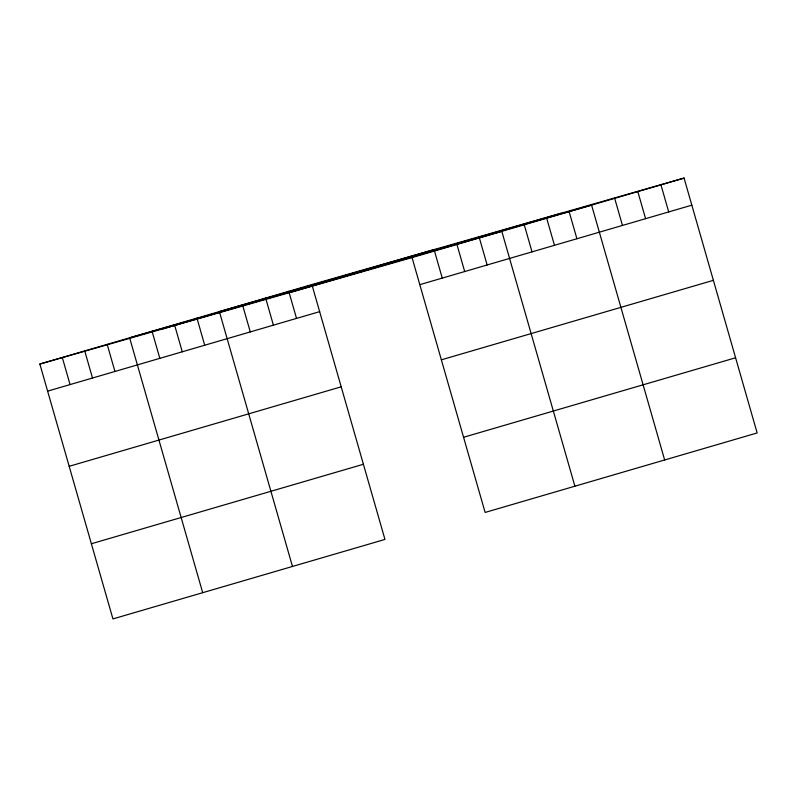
<?xml version="1.0" encoding="UTF-8"?>
<svg xmlns="http://www.w3.org/2000/svg" width="797" height="797" viewBox="0 0 797 797"><rect width="100%" height="100%" fill="white"/><g stroke="black" fill="none" stroke-linecap="round" stroke-linejoin="round"><path stroke-width="1.2" d="M311.876 284.559L384.961 539.43L112.935 618.92L39.85 364.05L311.876 284.559L684.065 178.08L757.15 432.95L485.124 512.441L412.039 257.57L684.065 178.08M162.678 328.912L434.694 249.421M289.221 292.708L561.247 213.217M47.621 391.138L319.637 311.647M419.81 284.659L691.836 205.168M69.17 466.305L341.196 386.814M441.359 359.826L713.385 280.335M91.376 543.753L363.402 464.262M463.575 437.274L735.591 357.783M39.85 364.05L412.039 257.57M660.942 184.834L668.713 211.922M637.819 191.599L645.59 218.677M614.696 198.353L622.467 225.441M664.658 459.979L591.583 205.108L219.384 311.587L292.469 566.458M569.138 211.663L576.908 238.751M546.692 218.219L554.463 245.307M524.257 224.784L532.017 251.862M574.896 486.21L501.811 231.339L129.622 337.818L202.697 592.689M479.366 237.895L487.136 264.983M456.93 244.45L464.691 271.538M434.485 251.015L442.255 278.093M288.753 291.323L296.524 318.401M265.63 298.078L273.401 325.166M242.507 304.833L250.278 331.921M196.949 318.142L204.709 345.231M174.503 324.708L182.274 351.786M152.058 331.263L159.828 358.351M107.177 344.374L114.947 371.462M84.731 350.939L92.502 378.017M62.296 357.494L70.056 384.582"/></g></svg>
